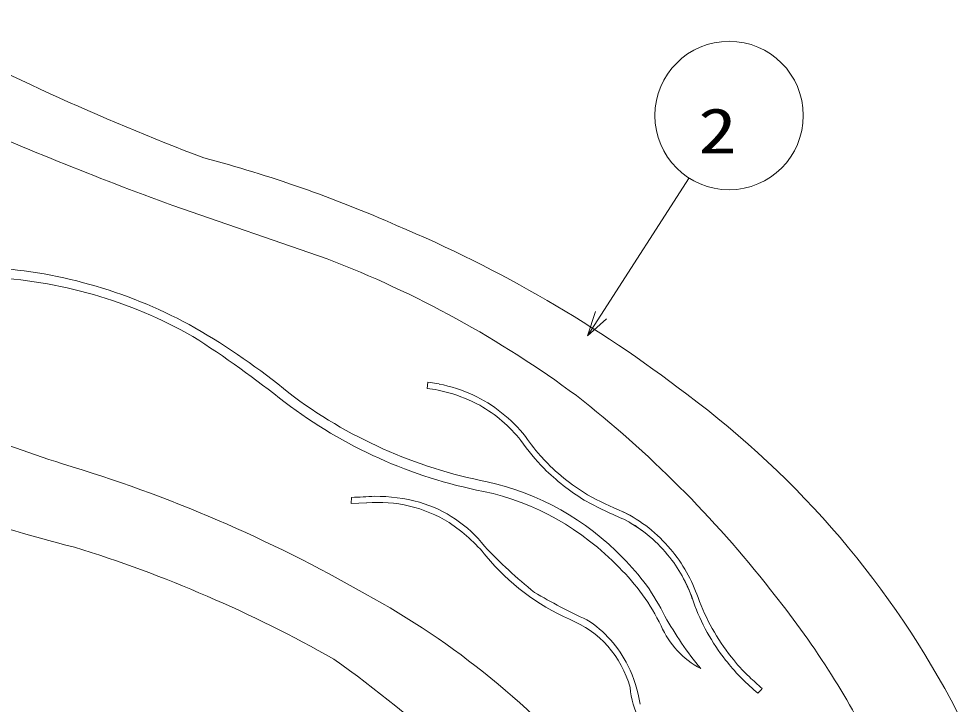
# Model space of a CAD drawing. Units: millimetres on the paper. Extents: x 0 to 420, y -594 to 297.
# Drawn here: x 119.11 to 150.74, y 185.15 to 208.24 of the extents above; entities that cross this region are included whole.
import ezdxf
from ezdxf.enums import TextEntityAlignment as Align

# ---------------------------------------------------------------- set-up
doc = ezdxf.new("R2010")
doc.units = ezdxf.units.MM
doc.layers.add('2D', color=7, linetype='Continuous', lineweight=13)
doc.styles.add('ＭＳ ゴシック', font='')
doc.styles.get('ＭＳ ゴシック').set_extended_font_data('MS Gothic')

msp = doc.modelspace()

# ---------------------------------------------------------------- linework, layer by layer
at = {"layer": '2D'}
for p, q in [((141.701, 202.876), (138.733, 198.256)), ((129.51, 200.152), (124.303, 201.946)), ((138.545, 198.376), (138.282, 197.555)), ((138.733, 198.256), (138.282, 197.555)), ((138.282, 197.555), (138.921, 198.135)), ((132.873, 195.788), (132.896, 195.998)), ((132.896, 195.998), (133.283, 195.938)), ((130.324, 192.117), (130.315, 191.91)), ((130.315, 191.91), (130.836, 191.934)), ((139.646, 191.547), (139.476, 191.636)), ((139.814, 191.451), (139.646, 191.547)), ((139.987, 191.093), (139.719, 191.264)), ((140.144, 190.98), (139.987, 191.093)), ((141.637, 189.132), (141.498, 189.409)), ((141.712, 188.96), (141.637, 189.132)), ((141.747, 188.873), (141.712, 188.96)), ((141.78, 188.786), (141.747, 188.873)), ((141.812, 188.697), (141.78, 188.786)), ((144.021, 185.525), (143.954, 185.581))]:
    msp.add_line(p, q, dxfattribs=at)
msp.add_circle((143.052, 204.979), 2.5, dxfattribs=at)
for centre, radius, start, end in [((155.086, 282.08), 83.969, 241.57108, 249.25727), ((167.006, 318.484), 124.116, 246.05276, 249.8757), ((114.017, 160.772), 44.257, 66.2479, 75.1674), ((114.761, 160.664), 44.062, 52.4376, 67.1899), ((116.73, 166.906), 35.618, 53.5228, 68.9733), ((117.101, 183.562), 16.334, 60.8758, 86.2511), ((117.321, 183.999), 15.556, 60.5202, 87.3542), ((113.349, 177.557), 23.408, 50.5706, 60.0072), ((105.277, 166.73), 36.571, 51.4136, 57.4076), ((147.701, 276.351), 87.414, 246.91818, 251.92789), ((132.309, 191.018), 4.803, 74.3739, 83.2575), ((132.195, 190.643), 5.405, 65.72, 78.3817), ((137.978, 208.469), 16.122, 232.7362, 258.9933), ((132.128, 190.502), 5.349, 61.8912, 73.9898), ((132.323, 191.109), 4.929, 38.3389, 64.8534), ((114.557, 165.66), 37.925, 38.0008, 52.0029), ((122.986, 170.474), 31.277, 27.4582, 53.425), ((137.848, 208.147), 16.122, 232.7362, 258.9933), ((132.23, 190.989), 4.873, 38.6844, 60.256), ((142.559, 198.639), 7.986, 215.2072, 223.9948), ((142.991, 198.961), 8.322, 215.1812, 221.6128), ((106.806, 147.08), 48.181, 60.1463, 73.3845), ((142.031, 198.359), 7.207, 223.1055, 238.6387), ((142.169, 198.507), 7.615, 225.3178, 238.3), ((132.981, 183.863), 8.987, 43.7579, 77.6737), ((132.851, 183.542), 8.987, 43.7579, 77.6737), ((127.977, 246.91), 54.843, 272.4524, 273.2683), ((131.114, 186.379), 5.777, 74.9452, 90.1044), ((145.273, 205.031), 14.818, 241.3466, 247.3321), ((145.111, 204.981), 14.488, 241.8666, 247.0964), ((129.324, 225.092), 35.637, 248.8424, 256.4717), ((131.222, 187.404), 4.547, 58.2385, 94.8597), ((131.387, 187.772), 4.362, 38.2396, 73.6541), ((137.374, 187.323), 4.796, 39.4923, 64.0485), ((137.212, 187.073), 4.887, 38.1336, 61.2458), ((130.527, 186.59), 5.606, 39.3134, 56.58), ((107.958, 148.224), 44.183, 60.4798, 72.8497), ((146.488, 201.411), 15.999, 223.1346, 231.3204), ((140.796, 195.044), 7.695, 219.5703, 246.037), ((137.342, 187.157), 4.733, 17.7552, 38.3139), ((137.394, 187.197), 4.862, 18.5377, 40.7861), ((134.446, 184.956), 7.177, 26.1289, 45.5489), ((134.317, 184.634), 7.177, 26.1289, 45.5489), ((117.839, 164.974), 27.178, 40.0127, 61.54), ((146.691, 206.269), 20.126, 239.5418, 245.2303), ((122.997, 171.463), 27.709, 32.3835, 39.289), ((148.301, 190.887), 6.845, 199.5163, 218.3814), ((148.746, 191.219), 7.183, 200.1645, 218.4913), ((136.393, 184.818), 3.441, 15.1486, 68.1984), ((136.222, 184.778), 3.808, 26.0929, 57.6558), ((151.149, 193.837), 11.746, 209.1454, 219.5687), ((143.451, 188.95), 2.929, 203.2288, 242.3912), ((103.232, 149.522), 45.631, 41.3488, 54.5022), ((148.391, 190.882), 6.913, 217.8854, 230.0662), ((147.399, 189.992), 5.366, 217.1896, 226.9419), ((135.818, 184.534), 4.278, 8.3265, 26.657), ((130.603, 175.861), 18.933, 14.4922, 33.4737), ((162.793, 206.539), 27.966, 227.043, 228.2238), ((142.466, 185.943), 2.761, 184.7021, 231.7152), ((143.272, 186.329), 1.099, 312.9581, 323.9895)]:
    msp.add_arc(centre, radius, start, end, dxfattribs=at)

# ---------------------------------------------------------------- texts
at = {"layer": '2D', "style": 'ＭＳ ゴシック', "width": 1.25}
msp.add_text('2', height=1.527, dxfattribs=at).set_placement((142.011, 203.243), align=Align.BOTTOM_LEFT)

doc.saveas('drawing.dxf')
